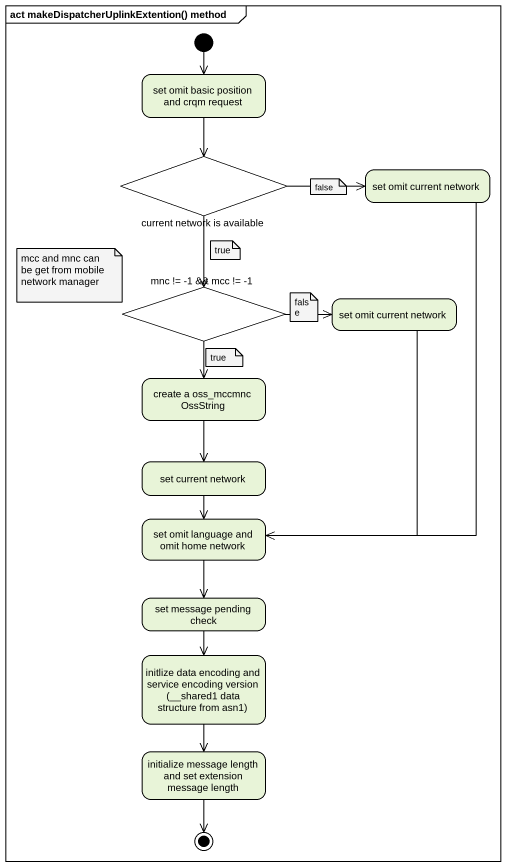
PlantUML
@startuml
mainframe act makeDispatcherUplinkExtention() method
hide empty description
state "set omit basic position and crqm request" as set_omit_basic_position_and
state "current network is available" as current_network_is_available <<choice>>
state "set omit current network" as set_omit_current_network
state "mnc != -1 && mcc != -1" as mnc_1_mcc_1 <<choice>>
state "set omit current network" as set_omit_current_network_2
state "create a oss_mccmnc OssString" as create_a_oss_mccmnc
state "set current network" as set_current_network
state "set omit language and omit home network" as set_omit_language_and_omit
state "set message pending check" as set_message_pending_check
state "initlize data encoding and service encoding version (__shared1 data structure from asn1)" as initlize_data_encoding_and
state "initialize message length and set extension message length" as initialize_message_length
[*] --> set_omit_basic_position_and
set_omit_basic_position_and --> current_network_is_available
current_network_is_available -right-> set_omit_current_network
current_network_is_available --> mnc_1_mcc_1
set_omit_current_network --> set_omit_language_and_omit
mnc_1_mcc_1 -right-> set_omit_current_network_2
mnc_1_mcc_1 --> create_a_oss_mccmnc
set_omit_current_network_2 --> set_omit_language_and_omit
create_a_oss_mccmnc --> set_current_network
set_current_network --> set_omit_language_and_omit
set_omit_language_and_omit --> set_message_pending_check
set_message_pending_check --> initlize_data_encoding_and
initlize_data_encoding_and --> initialize_message_length
initialize_message_length --> [*]
note as N1
  false
end note
note as N2
  mcc and mnc can be get from mobile network manager
end note
note as N3
  true
end note
note as N4
  false
end note
note as N5
  true
end note
@enduml
